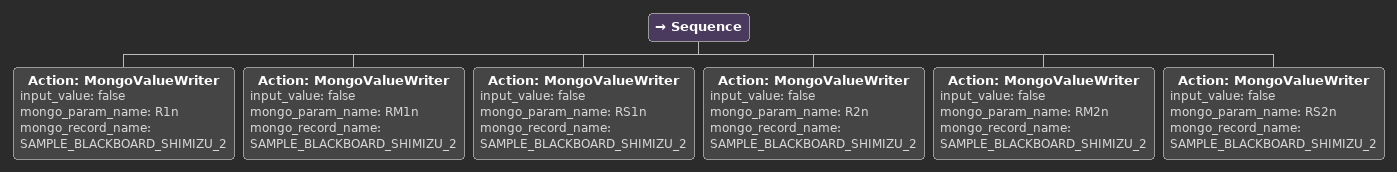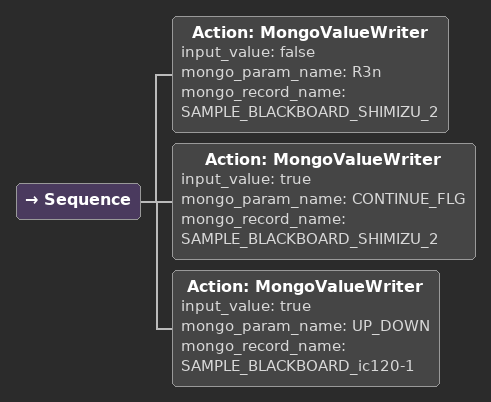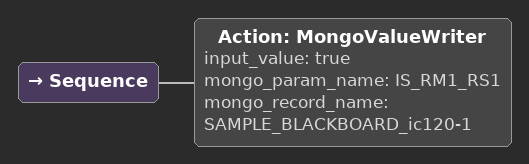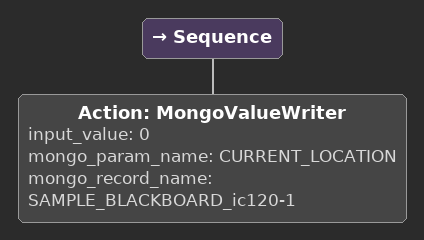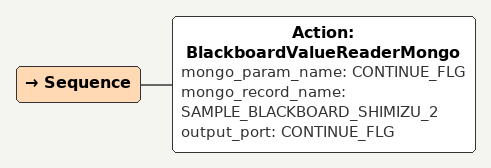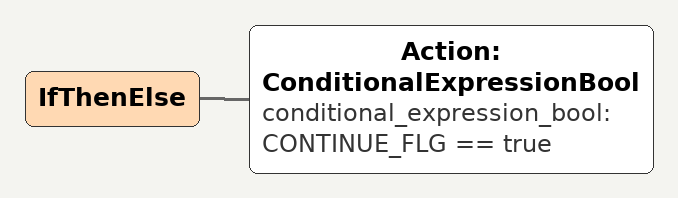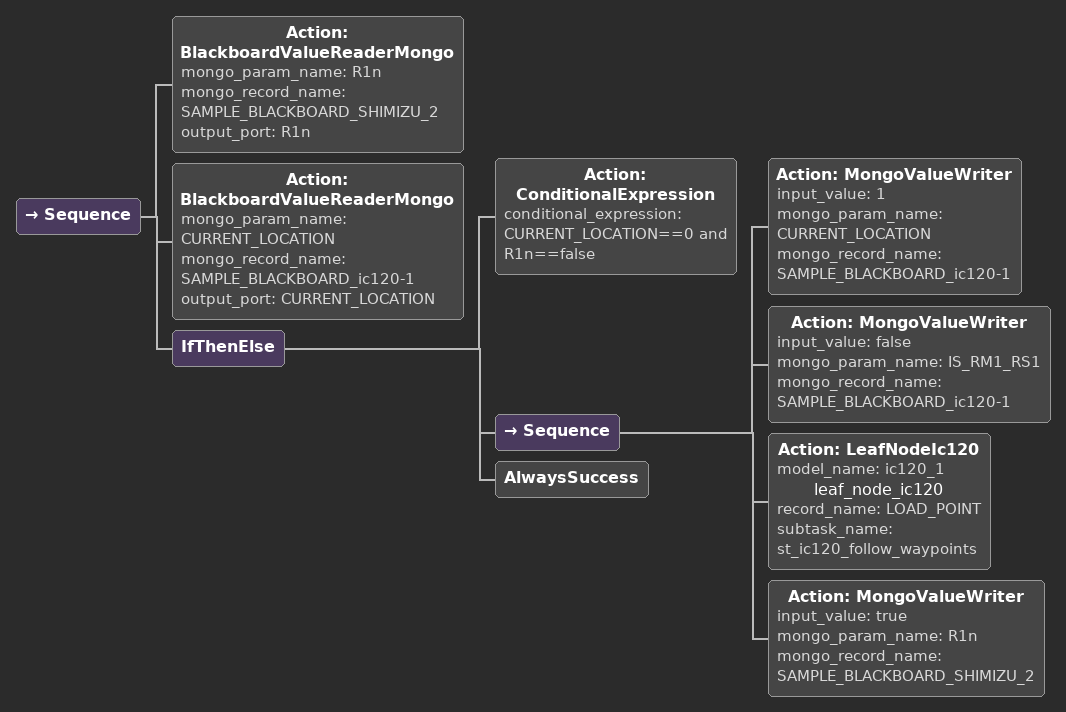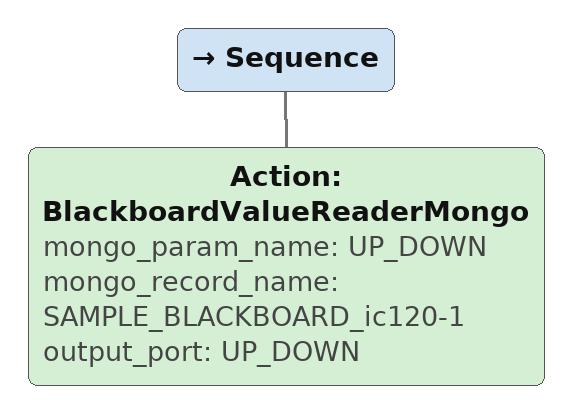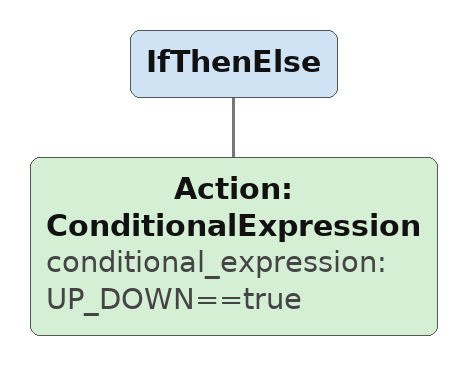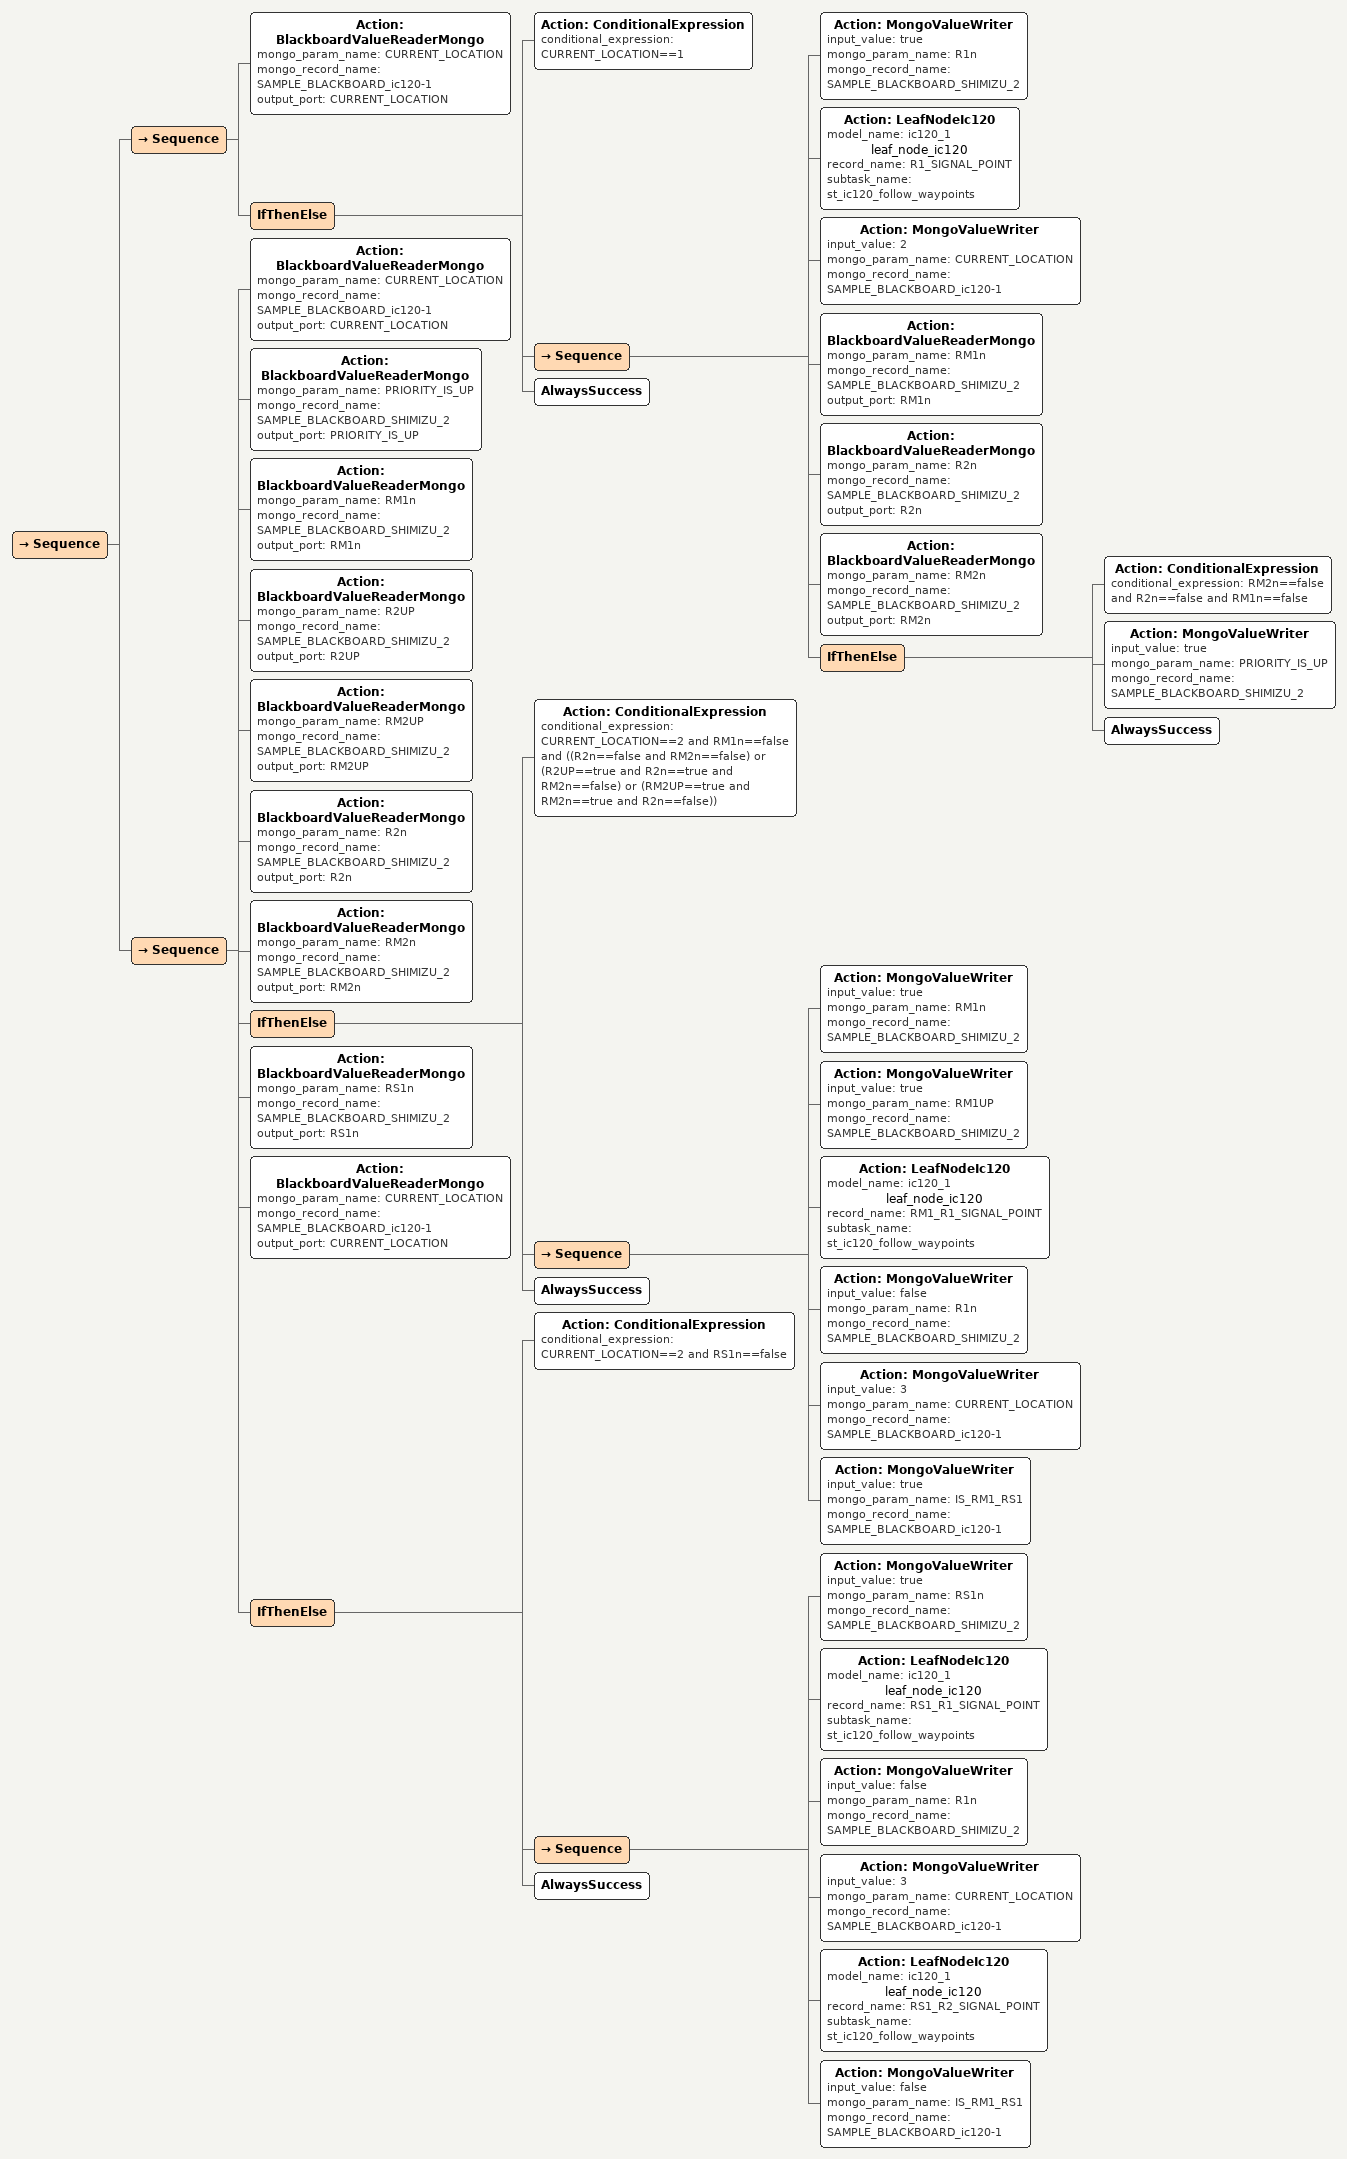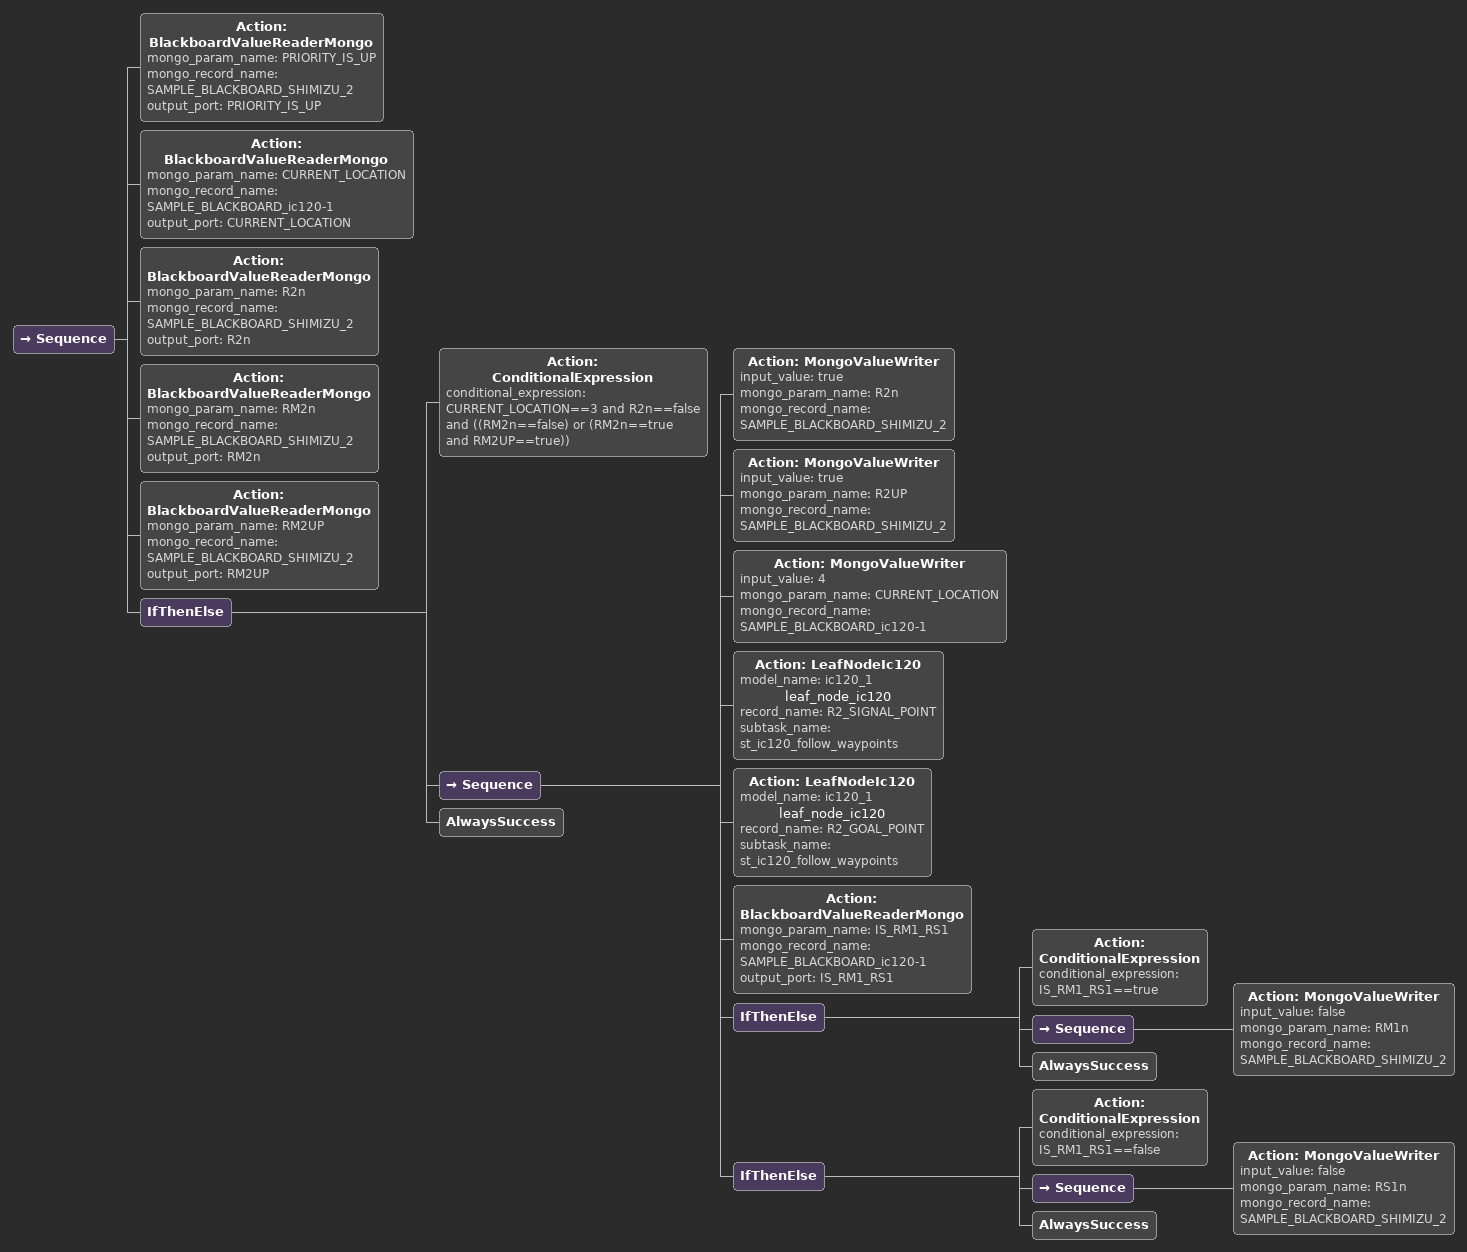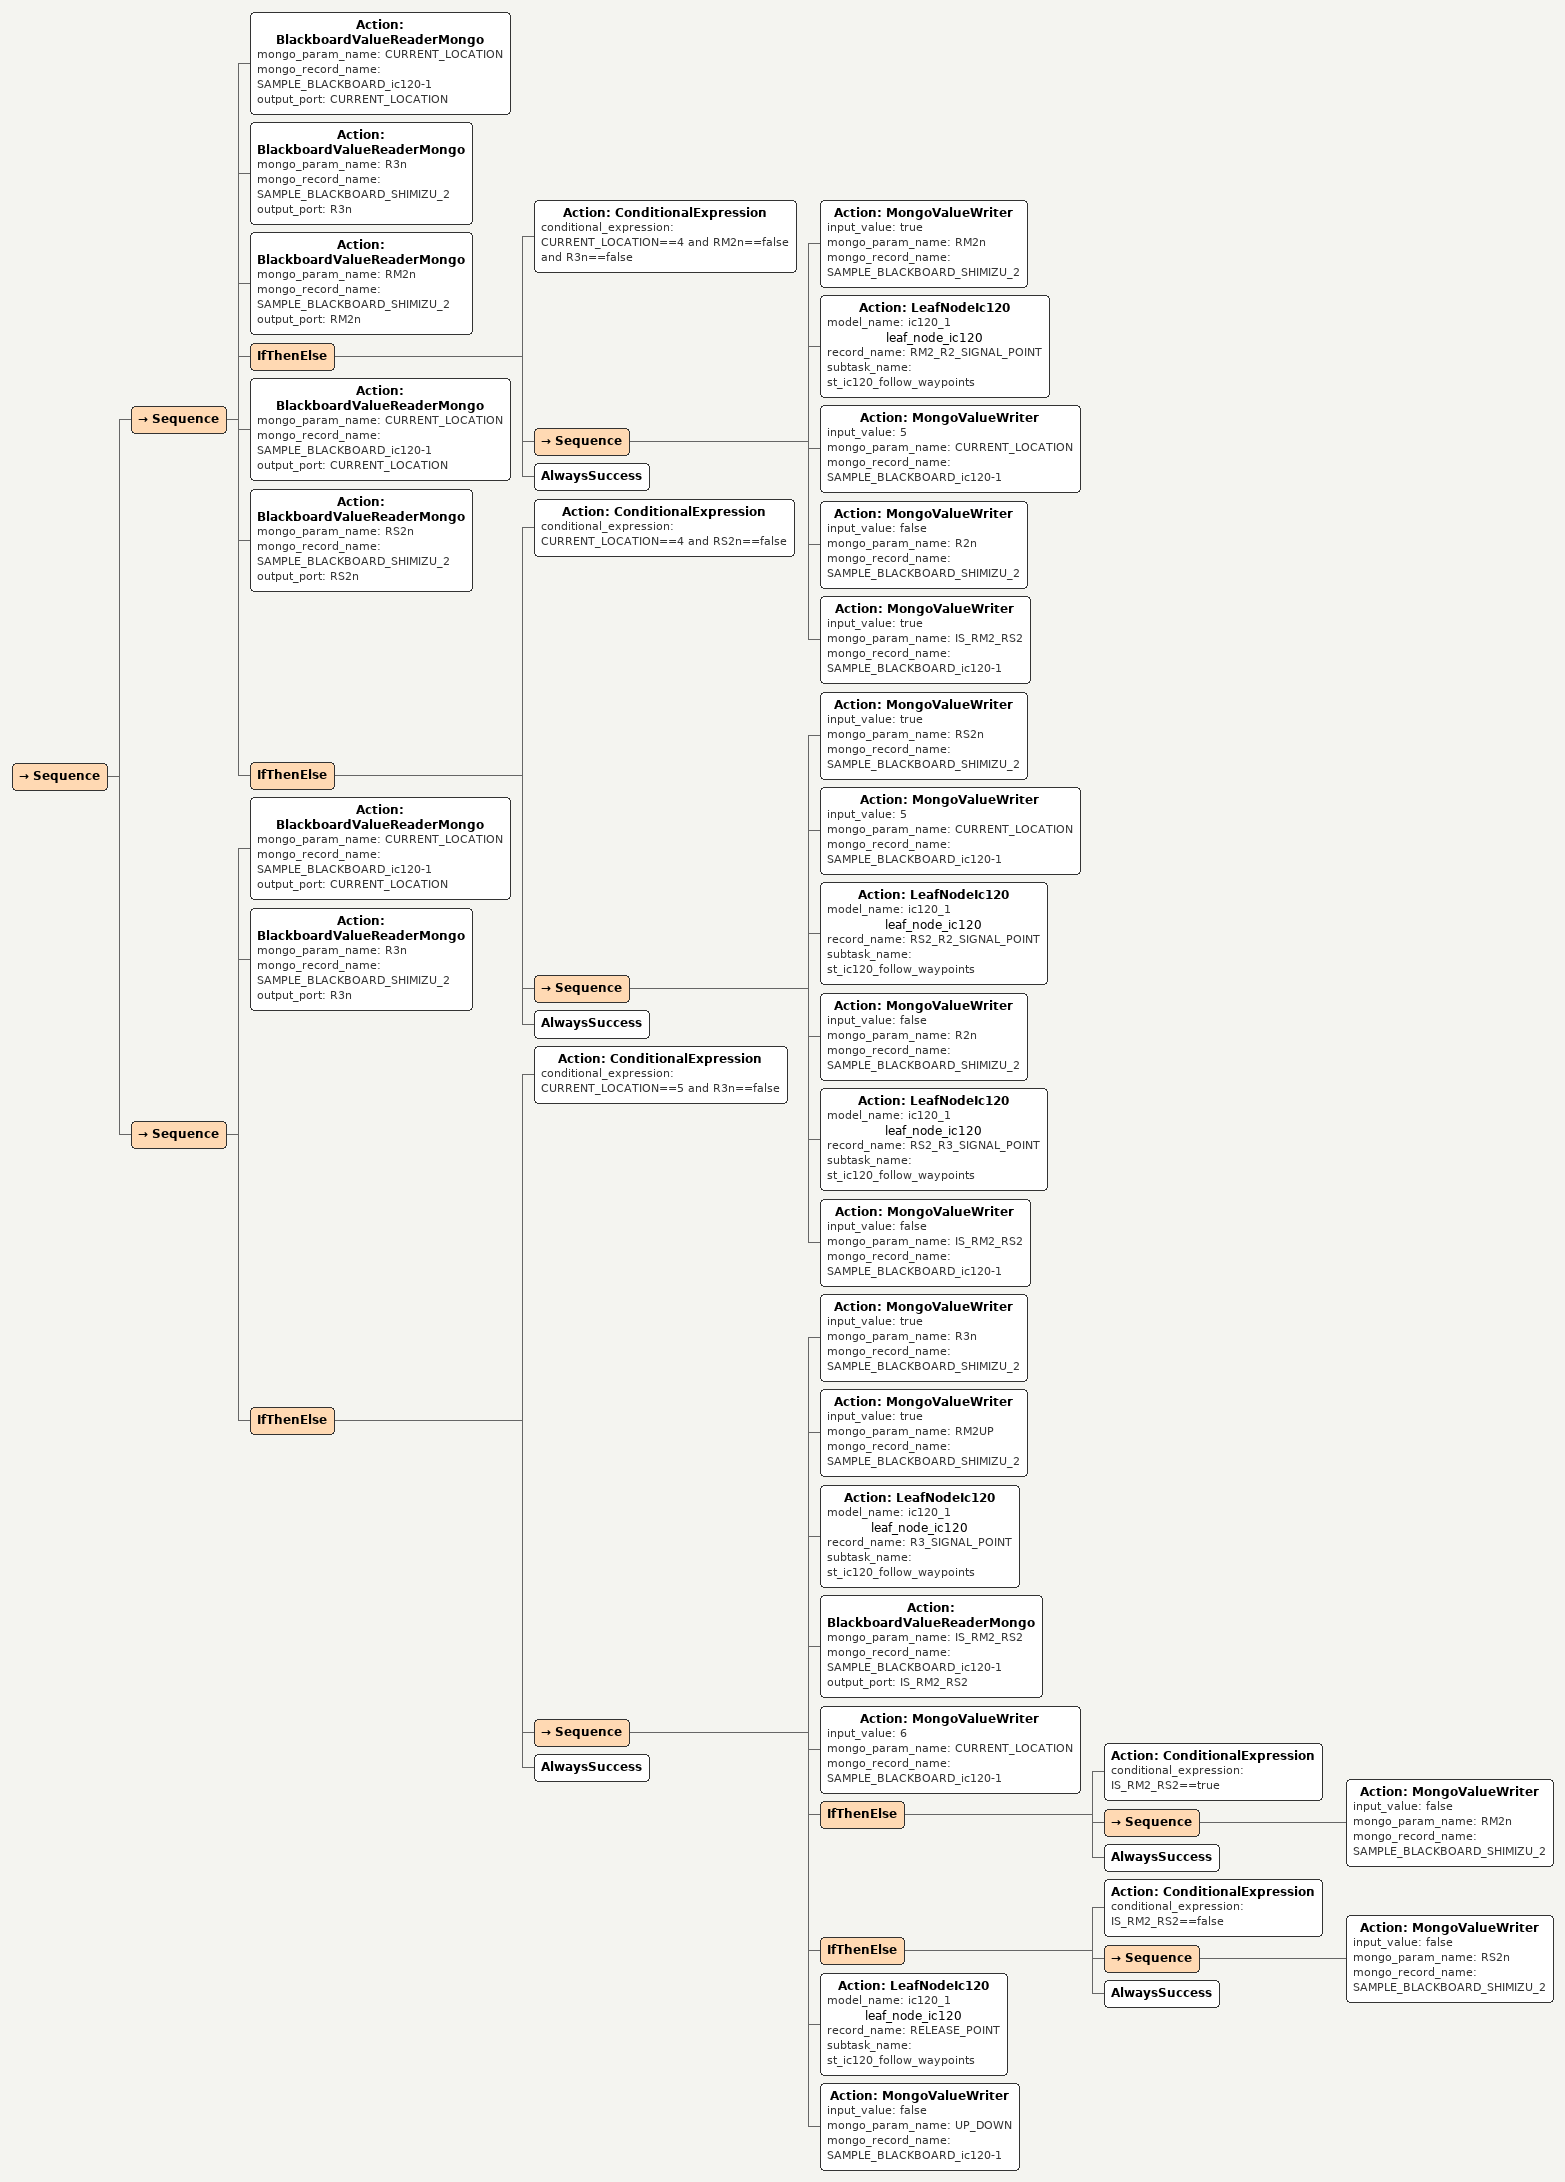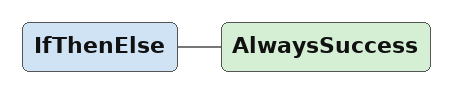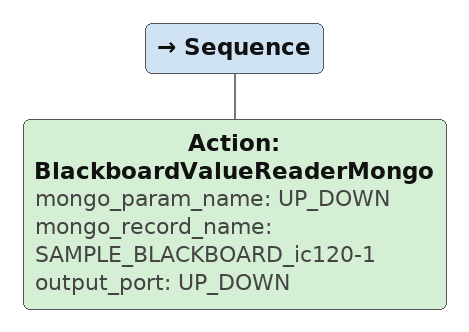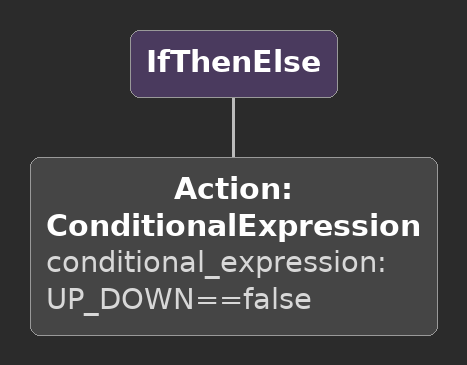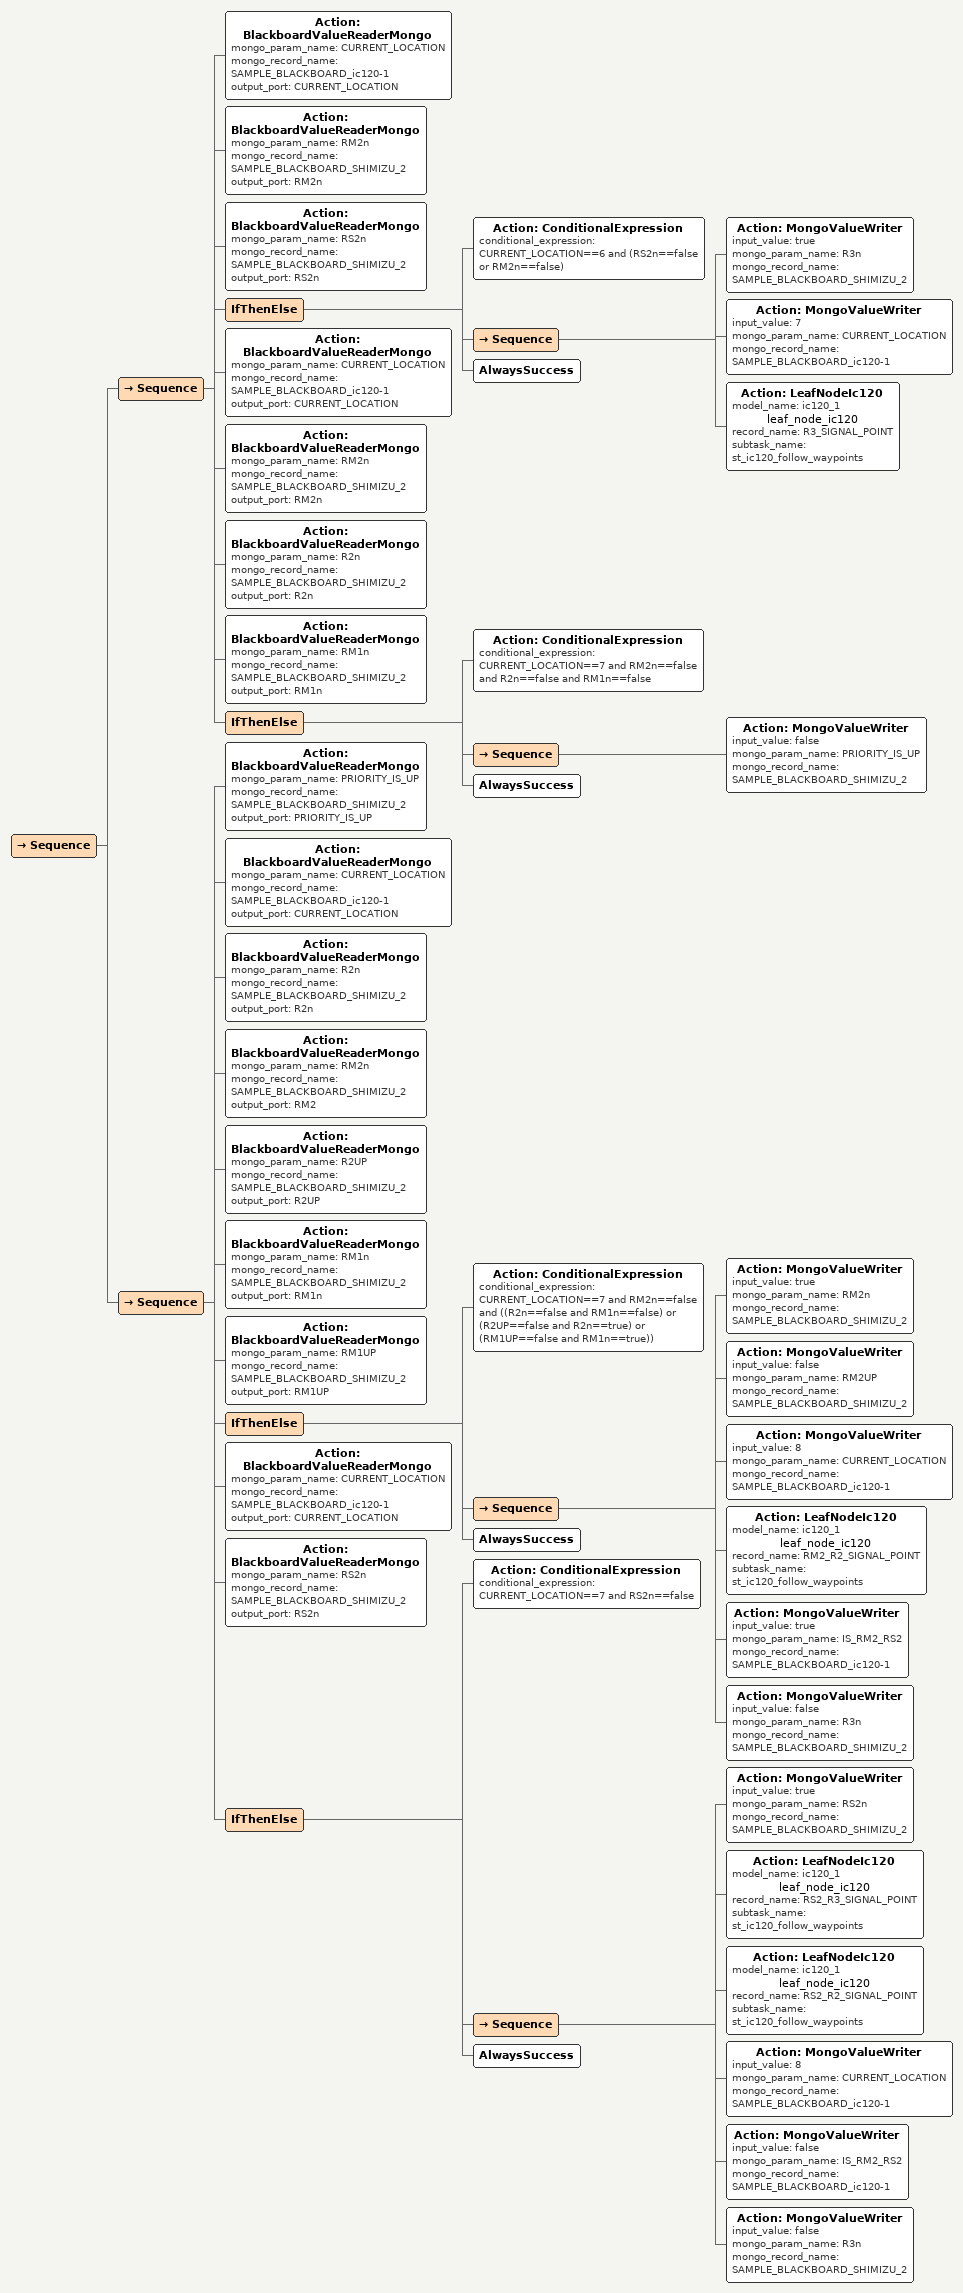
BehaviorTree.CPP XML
<Sequence>
    <Action ID="MongoValueWriter" input_value="false" mongo_param_name="R1n" mongo_record_name="SAMPLE_BLACKBOARD_SHIMIZU_2"/>
    <Action ID="MongoValueWriter" input_value="false" mongo_param_name="RM1n" mongo_record_name="SAMPLE_BLACKBOARD_SHIMIZU_2"/>
    <Action ID="MongoValueWriter" input_value="false" mongo_param_name="RS1n" mongo_record_name="SAMPLE_BLACKBOARD_SHIMIZU_2"/>
    <Action ID="MongoValueWriter" input_value="false" mongo_param_name="R2n" mongo_record_name="SAMPLE_BLACKBOARD_SHIMIZU_2"/>
    <Action ID="MongoValueWriter" input_value="false" mongo_param_name="RM2n" mongo_record_name="SAMPLE_BLACKBOARD_SHIMIZU_2"/>
    <Action ID="MongoValueWriter" input_value="false" mongo_param_name="RS2n" mongo_record_name="SAMPLE_BLACKBOARD_SHIMIZU_2"/>
</Sequence>

<Sequence>
    <Action ID="MongoValueWriter" input_value="false" mongo_param_name="R3n" mongo_record_name="SAMPLE_BLACKBOARD_SHIMIZU_2"/>
    <Action ID="MongoValueWriter" input_value="true" mongo_param_name="CONTINUE_FLG" mongo_record_name="SAMPLE_BLACKBOARD_SHIMIZU_2"/>
    <Action ID="MongoValueWriter" input_value="true" mongo_param_name="UP_DOWN" mongo_record_name="SAMPLE_BLACKBOARD_ic120-1"/>
</Sequence>

<Sequence>
    <Action ID="MongoValueWriter" input_value="true" mongo_param_name="IS_RM1_RS1" mongo_record_name="SAMPLE_BLACKBOARD_ic120-1"/>
</Sequence>

<Sequence>
    <Action ID="MongoValueWriter" input_value="0" mongo_param_name="CURRENT_LOCATION" mongo_record_name="SAMPLE_BLACKBOARD_ic120-1"/>
</Sequence>

<Sequence>
    <Action ID="BlackboardValueReaderMongo" mongo_param_name="CONTINUE_FLG" mongo_record_name="SAMPLE_BLACKBOARD_SHIMIZU_2" output_port="CONTINUE_FLG"/>
</Sequence>

<IfThenElse>
    <Action ID="ConditionalExpressionBool" conditional_expression_bool="CONTINUE_FLG == true"/>
</IfThenElse>

<Sequence>
    <Action ID="BlackboardValueReaderMongo" mongo_param_name="R1n" mongo_record_name="SAMPLE_BLACKBOARD_SHIMIZU_2" output_port="R1n"/>
    <Action ID="BlackboardValueReaderMongo" mongo_param_name="CURRENT_LOCATION" mongo_record_name="SAMPLE_BLACKBOARD_ic120-1" output_port="CURRENT_LOCATION"/>
    <IfThenElse>
        <Action ID="ConditionalExpression" conditional_expression="CURRENT_LOCATION==0 and  R1n==false"/>
        <Sequence>
            <Action ID="MongoValueWriter" input_value="1" mongo_param_name="CURRENT_LOCATION" mongo_record_name="SAMPLE_BLACKBOARD_ic120-1"/>
            <Action ID="MongoValueWriter" input_value="false" mongo_param_name="IS_RM1_RS1" mongo_record_name="SAMPLE_BLACKBOARD_ic120-1"/>
            <Action ID="LeafNodeIc120" model_name="ic120_1" name="leaf_node_ic120" record_name="LOAD_POINT" subtask_name="st_ic120_follow_waypoints"/>
            <Action ID="MongoValueWriter" input_value="true" mongo_param_name="R1n" mongo_record_name="SAMPLE_BLACKBOARD_SHIMIZU_2"/>
        </Sequence>
        <AlwaysSuccess/>
    </IfThenElse>
</Sequence>

<Sequence>
    <Action ID="BlackboardValueReaderMongo" mongo_param_name="UP_DOWN" mongo_record_name="SAMPLE_BLACKBOARD_ic120-1" output_port="UP_DOWN"/>
</Sequence>

<IfThenElse>
    <Action ID="ConditionalExpression" conditional_expression="UP_DOWN==true"/>
</IfThenElse>

<Sequence>
    <Sequence>
        <Action ID="BlackboardValueReaderMongo" mongo_param_name="CURRENT_LOCATION" mongo_record_name="SAMPLE_BLACKBOARD_ic120-1" output_port="CURRENT_LOCATION"/>
        <IfThenElse>
            <Action ID="ConditionalExpression" conditional_expression="CURRENT_LOCATION==1  "/>
            <Sequence>
                <Action ID="MongoValueWriter" input_value="true" mongo_param_name="R1n" mongo_record_name="SAMPLE_BLACKBOARD_SHIMIZU_2"/>
                <Action ID="LeafNodeIc120" model_name="ic120_1" name="leaf_node_ic120" record_name="R1_SIGNAL_POINT" subtask_name="st_ic120_follow_waypoints"/>
                <Action ID="MongoValueWriter" input_value="2" mongo_param_name="CURRENT_LOCATION" mongo_record_name="SAMPLE_BLACKBOARD_ic120-1"/>
                <Action ID="BlackboardValueReaderMongo" mongo_param_name="RM1n" mongo_record_name="SAMPLE_BLACKBOARD_SHIMIZU_2" output_port="RM1n"/>
                <Action ID="BlackboardValueReaderMongo" mongo_param_name="R2n" mongo_record_name="SAMPLE_BLACKBOARD_SHIMIZU_2" output_port="R2n"/>
                <Action ID="BlackboardValueReaderMongo" mongo_param_name="RM2n" mongo_record_name="SAMPLE_BLACKBOARD_SHIMIZU_2" output_port="RM2n"/>
                <IfThenElse>
                    <Action ID="ConditionalExpression" conditional_expression="RM2n==false and R2n==false and RM1n==false"/>
                    <Action ID="MongoValueWriter" input_value="true" mongo_param_name="PRIORITY_IS_UP" mongo_record_name="SAMPLE_BLACKBOARD_SHIMIZU_2"/>
                    <AlwaysSuccess/>
                </IfThenElse>
            </Sequence>
            <AlwaysSuccess/>
        </IfThenElse>
    </Sequence>
    <Sequence>
        <Action ID="BlackboardValueReaderMongo" mongo_param_name="CURRENT_LOCATION" mongo_record_name="SAMPLE_BLACKBOARD_ic120-1" output_port="CURRENT_LOCATION"/>
        <Action ID="BlackboardValueReaderMongo" mongo_param_name="PRIORITY_IS_UP" mongo_record_name="SAMPLE_BLACKBOARD_SHIMIZU_2" output_port="PRIORITY_IS_UP"/>
        <Action ID="BlackboardValueReaderMongo" mongo_param_name="RM1n" mongo_record_name="SAMPLE_BLACKBOARD_SHIMIZU_2" output_port="RM1n"/>
        <Action ID="BlackboardValueReaderMongo" mongo_param_name="R2UP" mongo_record_name="SAMPLE_BLACKBOARD_SHIMIZU_2" output_port="R2UP"/>
        <Action ID="BlackboardValueReaderMongo" mongo_param_name="RM2UP" mongo_record_name="SAMPLE_BLACKBOARD_SHIMIZU_2" output_port="RM2UP"/>
        <Action ID="BlackboardValueReaderMongo" mongo_param_name="R2n" mongo_record_name="SAMPLE_BLACKBOARD_SHIMIZU_2" output_port="R2n"/>
        <Action ID="BlackboardValueReaderMongo" mongo_param_name="RM2n" mongo_record_name="SAMPLE_BLACKBOARD_SHIMIZU_2" output_port="RM2n"/>
        <IfThenElse>
            <Action ID="ConditionalExpression" conditional_expression="CURRENT_LOCATION==2 and RM1n==false and ((R2n==false and RM2n==false) or (R2UP==true and R2n==true and RM2n==false) or (RM2UP==true and RM2n==true and R2n==false))"/>
            <Sequence>
                <Action ID="MongoValueWriter" input_value="true" mongo_param_name="RM1n" mongo_record_name="SAMPLE_BLACKBOARD_SHIMIZU_2"/>
                <Action ID="MongoValueWriter" input_value="true" mongo_param_name="RM1UP" mongo_record_name="SAMPLE_BLACKBOARD_SHIMIZU_2"/>
                <Action ID="LeafNodeIc120" model_name="ic120_1" name="leaf_node_ic120" record_name="RM1_R1_SIGNAL_POINT" subtask_name="st_ic120_follow_waypoints"/>
                <Action ID="MongoValueWriter" input_value="false" mongo_param_name="R1n" mongo_record_name="SAMPLE_BLACKBOARD_SHIMIZU_2"/>
                <Action ID="MongoValueWriter" input_value="3" mongo_param_name="CURRENT_LOCATION" mongo_record_name="SAMPLE_BLACKBOARD_ic120-1"/>
                <Action ID="MongoValueWriter" input_value="true" mongo_param_name="IS_RM1_RS1" mongo_record_name="SAMPLE_BLACKBOARD_ic120-1"/>
            </Sequence>
            <AlwaysSuccess/>
        </IfThenElse>
        <Action ID="BlackboardValueReaderMongo" mongo_param_name="RS1n" mongo_record_name="SAMPLE_BLACKBOARD_SHIMIZU_2" output_port="RS1n"/>
        <Action ID="BlackboardValueReaderMongo" mongo_param_name="CURRENT_LOCATION" mongo_record_name="SAMPLE_BLACKBOARD_ic120-1" output_port="CURRENT_LOCATION"/>
        <IfThenElse>
            <Action ID="ConditionalExpression" conditional_expression="CURRENT_LOCATION==2 and  RS1n==false"/>
            <Sequence>
                <Action ID="MongoValueWriter" input_value="true" mongo_param_name="RS1n" mongo_record_name="SAMPLE_BLACKBOARD_SHIMIZU_2"/>
                <Action ID="LeafNodeIc120" model_name="ic120_1" name="leaf_node_ic120" record_name="RS1_R1_SIGNAL_POINT" subtask_name="st_ic120_follow_waypoints"/>
                <Action ID="MongoValueWriter" input_value="false" mongo_param_name="R1n" mongo_record_name="SAMPLE_BLACKBOARD_SHIMIZU_2"/>
                <Action ID="MongoValueWriter" input_value="3" mongo_param_name="CURRENT_LOCATION" mongo_record_name="SAMPLE_BLACKBOARD_ic120-1"/>
                <Action ID="LeafNodeIc120" model_name="ic120_1" name="leaf_node_ic120" record_name="RS1_R2_SIGNAL_POINT" subtask_name="st_ic120_follow_waypoints"/>
                <Action ID="MongoValueWriter" input_value="false" mongo_param_name="IS_RM1_RS1" mongo_record_name="SAMPLE_BLACKBOARD_ic120-1"/>
            </Sequence>
            <AlwaysSuccess/>
        </IfThenElse>
    </Sequence>
</Sequence>

<Sequence>
    <Action ID="BlackboardValueReaderMongo" mongo_param_name="PRIORITY_IS_UP" mongo_record_name="SAMPLE_BLACKBOARD_SHIMIZU_2" output_port="PRIORITY_IS_UP"/>
    <Action ID="BlackboardValueReaderMongo" mongo_param_name="CURRENT_LOCATION" mongo_record_name="SAMPLE_BLACKBOARD_ic120-1" output_port="CURRENT_LOCATION"/>
    <Action ID="BlackboardValueReaderMongo" mongo_param_name="R2n" mongo_record_name="SAMPLE_BLACKBOARD_SHIMIZU_2" output_port="R2n"/>
    <Action ID="BlackboardValueReaderMongo" mongo_param_name="RM2n" mongo_record_name="SAMPLE_BLACKBOARD_SHIMIZU_2" output_port="RM2n"/>
    <Action ID="BlackboardValueReaderMongo" mongo_param_name="RM2UP" mongo_record_name="SAMPLE_BLACKBOARD_SHIMIZU_2" output_port="RM2UP"/>
    <IfThenElse>
        <Action ID="ConditionalExpression" conditional_expression="CURRENT_LOCATION==3 and R2n==false and  ((RM2n==false)  or (RM2n==true and RM2UP==true))"/>
        <Sequence>
            <Action ID="MongoValueWriter" input_value="true" mongo_param_name="R2n" mongo_record_name="SAMPLE_BLACKBOARD_SHIMIZU_2"/>
            <Action ID="MongoValueWriter" input_value="true" mongo_param_name="R2UP" mongo_record_name="SAMPLE_BLACKBOARD_SHIMIZU_2"/>
            <Action ID="MongoValueWriter" input_value="4" mongo_param_name="CURRENT_LOCATION" mongo_record_name="SAMPLE_BLACKBOARD_ic120-1"/>
            <Action ID="LeafNodeIc120" model_name="ic120_1" name="leaf_node_ic120" record_name="R2_SIGNAL_POINT" subtask_name="st_ic120_follow_waypoints"/>
            <Action ID="LeafNodeIc120" model_name="ic120_1" name="leaf_node_ic120" record_name="R2_GOAL_POINT" subtask_name="st_ic120_follow_waypoints"/>
            <Action ID="BlackboardValueReaderMongo" mongo_param_name="IS_RM1_RS1" mongo_record_name="SAMPLE_BLACKBOARD_ic120-1" output_port="IS_RM1_RS1"/>
            <IfThenElse>
                <Action ID="ConditionalExpression" conditional_expression="IS_RM1_RS1==true"/>
                <Sequence>
                    <Action ID="MongoValueWriter" input_value="false" mongo_param_name="RM1n" mongo_record_name="SAMPLE_BLACKBOARD_SHIMIZU_2"/>
                </Sequence>
                <AlwaysSuccess/>
            </IfThenElse>
            <IfThenElse>
                <Action ID="ConditionalExpression" conditional_expression="IS_RM1_RS1==false"/>
                <Sequence>
                    <Action ID="MongoValueWriter" input_value="false" mongo_param_name="RS1n" mongo_record_name="SAMPLE_BLACKBOARD_SHIMIZU_2"/>
                </Sequence>
                <AlwaysSuccess/>
            </IfThenElse>
        </Sequence>
        <AlwaysSuccess/>
    </IfThenElse>
</Sequence>

<Sequence>
    <Sequence>
        <Action ID="BlackboardValueReaderMongo" mongo_param_name="CURRENT_LOCATION" mongo_record_name="SAMPLE_BLACKBOARD_ic120-1" output_port="CURRENT_LOCATION"/>
        <Action ID="BlackboardValueReaderMongo" mongo_param_name="R3n" mongo_record_name="SAMPLE_BLACKBOARD_SHIMIZU_2" output_port="R3n"/>
        <Action ID="BlackboardValueReaderMongo" mongo_param_name="RM2n" mongo_record_name="SAMPLE_BLACKBOARD_SHIMIZU_2" output_port="RM2n"/>
        <IfThenElse>
            <Action ID="ConditionalExpression" conditional_expression="CURRENT_LOCATION==4  and RM2n==false and R3n==false"/>
            <Sequence>
                <Action ID="MongoValueWriter" input_value="true" mongo_param_name="RM2n" mongo_record_name="SAMPLE_BLACKBOARD_SHIMIZU_2"/>
                <Action ID="LeafNodeIc120" model_name="ic120_1" name="leaf_node_ic120" record_name="RM2_R2_SIGNAL_POINT" subtask_name="st_ic120_follow_waypoints"/>
                <Action ID="MongoValueWriter" input_value="5" mongo_param_name="CURRENT_LOCATION" mongo_record_name="SAMPLE_BLACKBOARD_ic120-1"/>
                <Action ID="MongoValueWriter" input_value="false" mongo_param_name="R2n" mongo_record_name="SAMPLE_BLACKBOARD_SHIMIZU_2"/>
                <Action ID="MongoValueWriter" input_value="true" mongo_param_name="IS_RM2_RS2" mongo_record_name="SAMPLE_BLACKBOARD_ic120-1"/>
            </Sequence>
            <AlwaysSuccess/>
        </IfThenElse>
        <Action ID="BlackboardValueReaderMongo" mongo_param_name="CURRENT_LOCATION" mongo_record_name="SAMPLE_BLACKBOARD_ic120-1" output_port="CURRENT_LOCATION"/>
        <Action ID="BlackboardValueReaderMongo" mongo_param_name="RS2n" mongo_record_name="SAMPLE_BLACKBOARD_SHIMIZU_2" output_port="RS2n"/>
        <IfThenElse>
            <Action ID="ConditionalExpression" conditional_expression="CURRENT_LOCATION==4 and RS2n==false"/>
            <Sequence>
                <Action ID="MongoValueWriter" input_value="true" mongo_param_name="RS2n" mongo_record_name="SAMPLE_BLACKBOARD_SHIMIZU_2"/>
                <Action ID="MongoValueWriter" input_value="5" mongo_param_name="CURRENT_LOCATION" mongo_record_name="SAMPLE_BLACKBOARD_ic120-1"/>
                <Action ID="LeafNodeIc120" model_name="ic120_1" name="leaf_node_ic120" record_name="RS2_R2_SIGNAL_POINT" subtask_name="st_ic120_follow_waypoints"/>
                <Action ID="MongoValueWriter" input_value="false" mongo_param_name="R2n" mongo_record_name="SAMPLE_BLACKBOARD_SHIMIZU_2"/>
                <Action ID="LeafNodeIc120" model_name="ic120_1" name="leaf_node_ic120" record_name="RS2_R3_SIGNAL_POINT" subtask_name="st_ic120_follow_waypoints"/>
                <Action ID="MongoValueWriter" input_value="false" mongo_param_name="IS_RM2_RS2" mongo_record_name="SAMPLE_BLACKBOARD_ic120-1"/>
            </Sequence>
            <AlwaysSuccess/>
        </IfThenElse>
    </Sequence>
    <Sequence>
        <Action ID="BlackboardValueReaderMongo" mongo_param_name="CURRENT_LOCATION" mongo_record_name="SAMPLE_BLACKBOARD_ic120-1" output_port="CURRENT_LOCATION"/>
        <Action ID="BlackboardValueReaderMongo" mongo_param_name="R3n" mongo_record_name="SAMPLE_BLACKBOARD_SHIMIZU_2" output_port="R3n"/>
        <IfThenElse>
            <Action ID="ConditionalExpression" conditional_expression="CURRENT_LOCATION==5 and R3n==false"/>
            <Sequence>
                <Action ID="MongoValueWriter" input_value="true" mongo_param_name="R3n" mongo_record_name="SAMPLE_BLACKBOARD_SHIMIZU_2"/>
                <Action ID="MongoValueWriter" input_value="true" mongo_param_name="RM2UP" mongo_record_name="SAMPLE_BLACKBOARD_SHIMIZU_2"/>
                <Action ID="LeafNodeIc120" model_name="ic120_1" name="leaf_node_ic120" record_name="R3_SIGNAL_POINT" subtask_name="st_ic120_follow_waypoints"/>
                <Action ID="BlackboardValueReaderMongo" mongo_param_name="IS_RM2_RS2" mongo_record_name="SAMPLE_BLACKBOARD_ic120-1" output_port="IS_RM2_RS2"/>
                <Action ID="MongoValueWriter" input_value="6" mongo_param_name="CURRENT_LOCATION" mongo_record_name="SAMPLE_BLACKBOARD_ic120-1"/>
                <IfThenElse>
                    <Action ID="ConditionalExpression" conditional_expression="IS_RM2_RS2==true"/>
                    <Sequence>
                        <Action ID="MongoValueWriter" input_value="false" mongo_param_name="RM2n" mongo_record_name="SAMPLE_BLACKBOARD_SHIMIZU_2"/>
                    </Sequence>
                    <AlwaysSuccess/>
                </IfThenElse>
                <IfThenElse>
                    <Action ID="ConditionalExpression" conditional_expression="IS_RM2_RS2==false"/>
                    <Sequence>
                        <Action ID="MongoValueWriter" input_value="false" mongo_param_name="RS2n" mongo_record_name="SAMPLE_BLACKBOARD_SHIMIZU_2"/>
                    </Sequence>
                    <AlwaysSuccess/>
                </IfThenElse>
                <Action ID="LeafNodeIc120" model_name="ic120_1" name="leaf_node_ic120" record_name="RELEASE_POINT" subtask_name="st_ic120_follow_waypoints"/>
                <Action ID="MongoValueWriter" input_value="false" mongo_param_name="UP_DOWN" mongo_record_name="SAMPLE_BLACKBOARD_ic120-1"/>
            </Sequence>
            <AlwaysSuccess/>
        </IfThenElse>
    </Sequence>
</Sequence>

<IfThenElse>
    <AlwaysSuccess/>
</IfThenElse>

<Sequence>
    <Action ID="BlackboardValueReaderMongo" mongo_param_name="UP_DOWN" mongo_record_name="SAMPLE_BLACKBOARD_ic120-1" output_port="UP_DOWN"/>
</Sequence>

<IfThenElse>
    <Action ID="ConditionalExpression" conditional_expression="UP_DOWN==false"/>
</IfThenElse>

<Sequence>
                                        <Sequence>
                                            <Action ID="BlackboardValueReaderMongo" mongo_param_name="CURRENT_LOCATION" mongo_record_name="SAMPLE_BLACKBOARD_ic120-1" output_port="CURRENT_LOCATION"/>
                                            <Action ID="BlackboardValueReaderMongo" mongo_param_name="RM2n" mongo_record_name="SAMPLE_BLACKBOARD_SHIMIZU_2" output_port="RM2n"/>
                                            <Action ID="BlackboardValueReaderMongo" mongo_param_name="RS2n" mongo_record_name="SAMPLE_BLACKBOARD_SHIMIZU_2" output_port="RS2n"/>
                                            <IfThenElse>
                                                <Action ID="ConditionalExpression" conditional_expression="CURRENT_LOCATION==6 and 
(RS2n==false or RM2n==false)
"/>
                                                <Sequence>
                                                    <Action ID="MongoValueWriter" input_value="true" mongo_param_name="R3n" mongo_record_name="SAMPLE_BLACKBOARD_SHIMIZU_2"/>
                                                    <Action ID="MongoValueWriter" input_value="7" mongo_param_name="CURRENT_LOCATION" mongo_record_name="SAMPLE_BLACKBOARD_ic120-1"/>
                                                    <Action ID="LeafNodeIc120" model_name="ic120_1" name="leaf_node_ic120" record_name="R3_SIGNAL_POINT" subtask_name="st_ic120_follow_waypoints"/>
                                                </Sequence>
                                                <AlwaysSuccess/>
                                            </IfThenElse>
                                            <Action ID="BlackboardValueReaderMongo" mongo_param_name="CURRENT_LOCATION" mongo_record_name="SAMPLE_BLACKBOARD_ic120-1" output_port="CURRENT_LOCATION"/>
                                            <Action ID="BlackboardValueReaderMongo" mongo_param_name="RM2n" mongo_record_name="SAMPLE_BLACKBOARD_SHIMIZU_2" output_port="RM2n"/>
                                            <Action ID="BlackboardValueReaderMongo" mongo_param_name="R2n" mongo_record_name="SAMPLE_BLACKBOARD_SHIMIZU_2" output_port="R2n"/>
                                            <Action ID="BlackboardValueReaderMongo" mongo_param_name="RM1n" mongo_record_name="SAMPLE_BLACKBOARD_SHIMIZU_2" output_port="RM1n"/>
                                            <IfThenElse>
                                                <Action ID="ConditionalExpression" conditional_expression="CURRENT_LOCATION==7 and RM2n==false and R2n==false and RM1n==false"/>
                                                <Sequence>
                                                    <Action ID="MongoValueWriter" input_value="false" mongo_param_name="PRIORITY_IS_UP" mongo_record_name="SAMPLE_BLACKBOARD_SHIMIZU_2"/>
                                                </Sequence>
                                                <AlwaysSuccess/>
                                            </IfThenElse>
                                        </Sequence>
                                        <Sequence>
                                            <Action ID="BlackboardValueReaderMongo" mongo_param_name="PRIORITY_IS_UP" mongo_record_name="SAMPLE_BLACKBOARD_SHIMIZU_2" output_port="PRIORITY_IS_UP"/>
                                            <Action ID="BlackboardValueReaderMongo" mongo_param_name="CURRENT_LOCATION" mongo_record_name="SAMPLE_BLACKBOARD_ic120-1" output_port="CURRENT_LOCATION"/>
                                            <Action ID="BlackboardValueReaderMongo" mongo_param_name="R2n" mongo_record_name="SAMPLE_BLACKBOARD_SHIMIZU_2" output_port="R2n"/>
                                            <Action ID="BlackboardValueReaderMongo" mongo_param_name="RM2n" mongo_record_name="SAMPLE_BLACKBOARD_SHIMIZU_2" output_port="RM2"/>
                                            <Action ID="BlackboardValueReaderMongo" mongo_param_name="R2UP" mongo_record_name="SAMPLE_BLACKBOARD_SHIMIZU_2" output_port="R2UP"/>
                                            <Action ID="BlackboardValueReaderMongo" mongo_param_name="RM1n" mongo_record_name="SAMPLE_BLACKBOARD_SHIMIZU_2" output_port="RM1n"/>
                                            <Action ID="BlackboardValueReaderMongo" mongo_param_name="RM1UP" mongo_record_name="SAMPLE_BLACKBOARD_SHIMIZU_2" output_port="RM1UP"/>
                                            <IfThenElse>
                                                <Action ID="ConditionalExpression" conditional_expression="CURRENT_LOCATION==7 and RM2n==false and ((R2n==false and RM1n==false) or (R2UP==false and R2n==true) or (RM1UP==false and RM1n==true))"/>
                                                <Sequence>
                                                    <Action ID="MongoValueWriter" input_value="true" mongo_param_name="RM2n" mongo_record_name="SAMPLE_BLACKBOARD_SHIMIZU_2"/>
                                                    <Action ID="MongoValueWriter" input_value="false" mongo_param_name="RM2UP" mongo_record_name="SAMPLE_BLACKBOARD_SHIMIZU_2"/>
                                                    <Action ID="MongoValueWriter" input_value="8" mongo_param_name="CURRENT_LOCATION" mongo_record_name="SAMPLE_BLACKBOARD_ic120-1"/>
                                                    <Action ID="LeafNodeIc120" model_name="ic120_1" name="leaf_node_ic120" record_name="RM2_R2_SIGNAL_POINT" subtask_name="st_ic120_follow_waypoints"/>
                                                    <Action ID="MongoValueWriter" input_value="true" mongo_param_name="IS_RM2_RS2" mongo_record_name="SAMPLE_BLACKBOARD_ic120-1"/>
                                                    <Action ID="MongoValueWriter" input_value="false" mongo_param_name="R3n" mongo_record_name="SAMPLE_BLACKBOARD_SHIMIZU_2"/>
                                                </Sequence>
                                                <AlwaysSuccess/>
                                            </IfThenElse>
                                            <Action ID="BlackboardValueReaderMongo" mongo_param_name="CURRENT_LOCATION" mongo_record_name="SAMPLE_BLACKBOARD_ic120-1" output_port="CURRENT_LOCATION"/>
                                            <Action ID="BlackboardValueReaderMongo" mongo_param_name="RS2n" mongo_record_name="SAMPLE_BLACKBOARD_SHIMIZU_2" output_port="RS2n"/>
                                            <IfThenElse>
                                                <Action ID="ConditionalExpression" conditional_expression="CURRENT_LOCATION==7 and RS2n==false"/>
                                                <Sequence>
                                                    <Action ID="MongoValueWriter" input_value="true" mongo_param_name="RS2n" mongo_record_name="SAMPLE_BLACKBOARD_SHIMIZU_2"/>
                                                    <Action ID="LeafNodeIc120" model_name="ic120_1" name="leaf_node_ic120" record_name="RS2_R3_SIGNAL_POINT" subtask_name="st_ic120_follow_waypoints"/>
                                                    <Action ID="LeafNodeIc120" model_name="ic120_1" name="leaf_node_ic120" record_name="RS2_R2_SIGNAL_POINT" subtask_name="st_ic120_follow_waypoints"/>
                                                    <Action ID="MongoValueWriter" input_value="8" mongo_param_name="CURRENT_LOCATION" mongo_record_name="SAMPLE_BLACKBOARD_ic120-1"/>
                                                    <Action ID="MongoValueWriter" input_value="false" mongo_param_name="IS_RM2_RS2" mongo_record_name="SAMPLE_BLACKBOARD_ic120-1"/>
                                                    <Action ID="MongoValueWriter" input_value="false" mongo_param_name="R3n" mongo_record_name="SAMPLE_BLACKBOARD_SHIMIZU_2"/>
                                                </Sequence>
                                                <AlwaysSuccess/>
                                            </IfThenElse>
                                        </Sequence>
                                    </Sequence>
